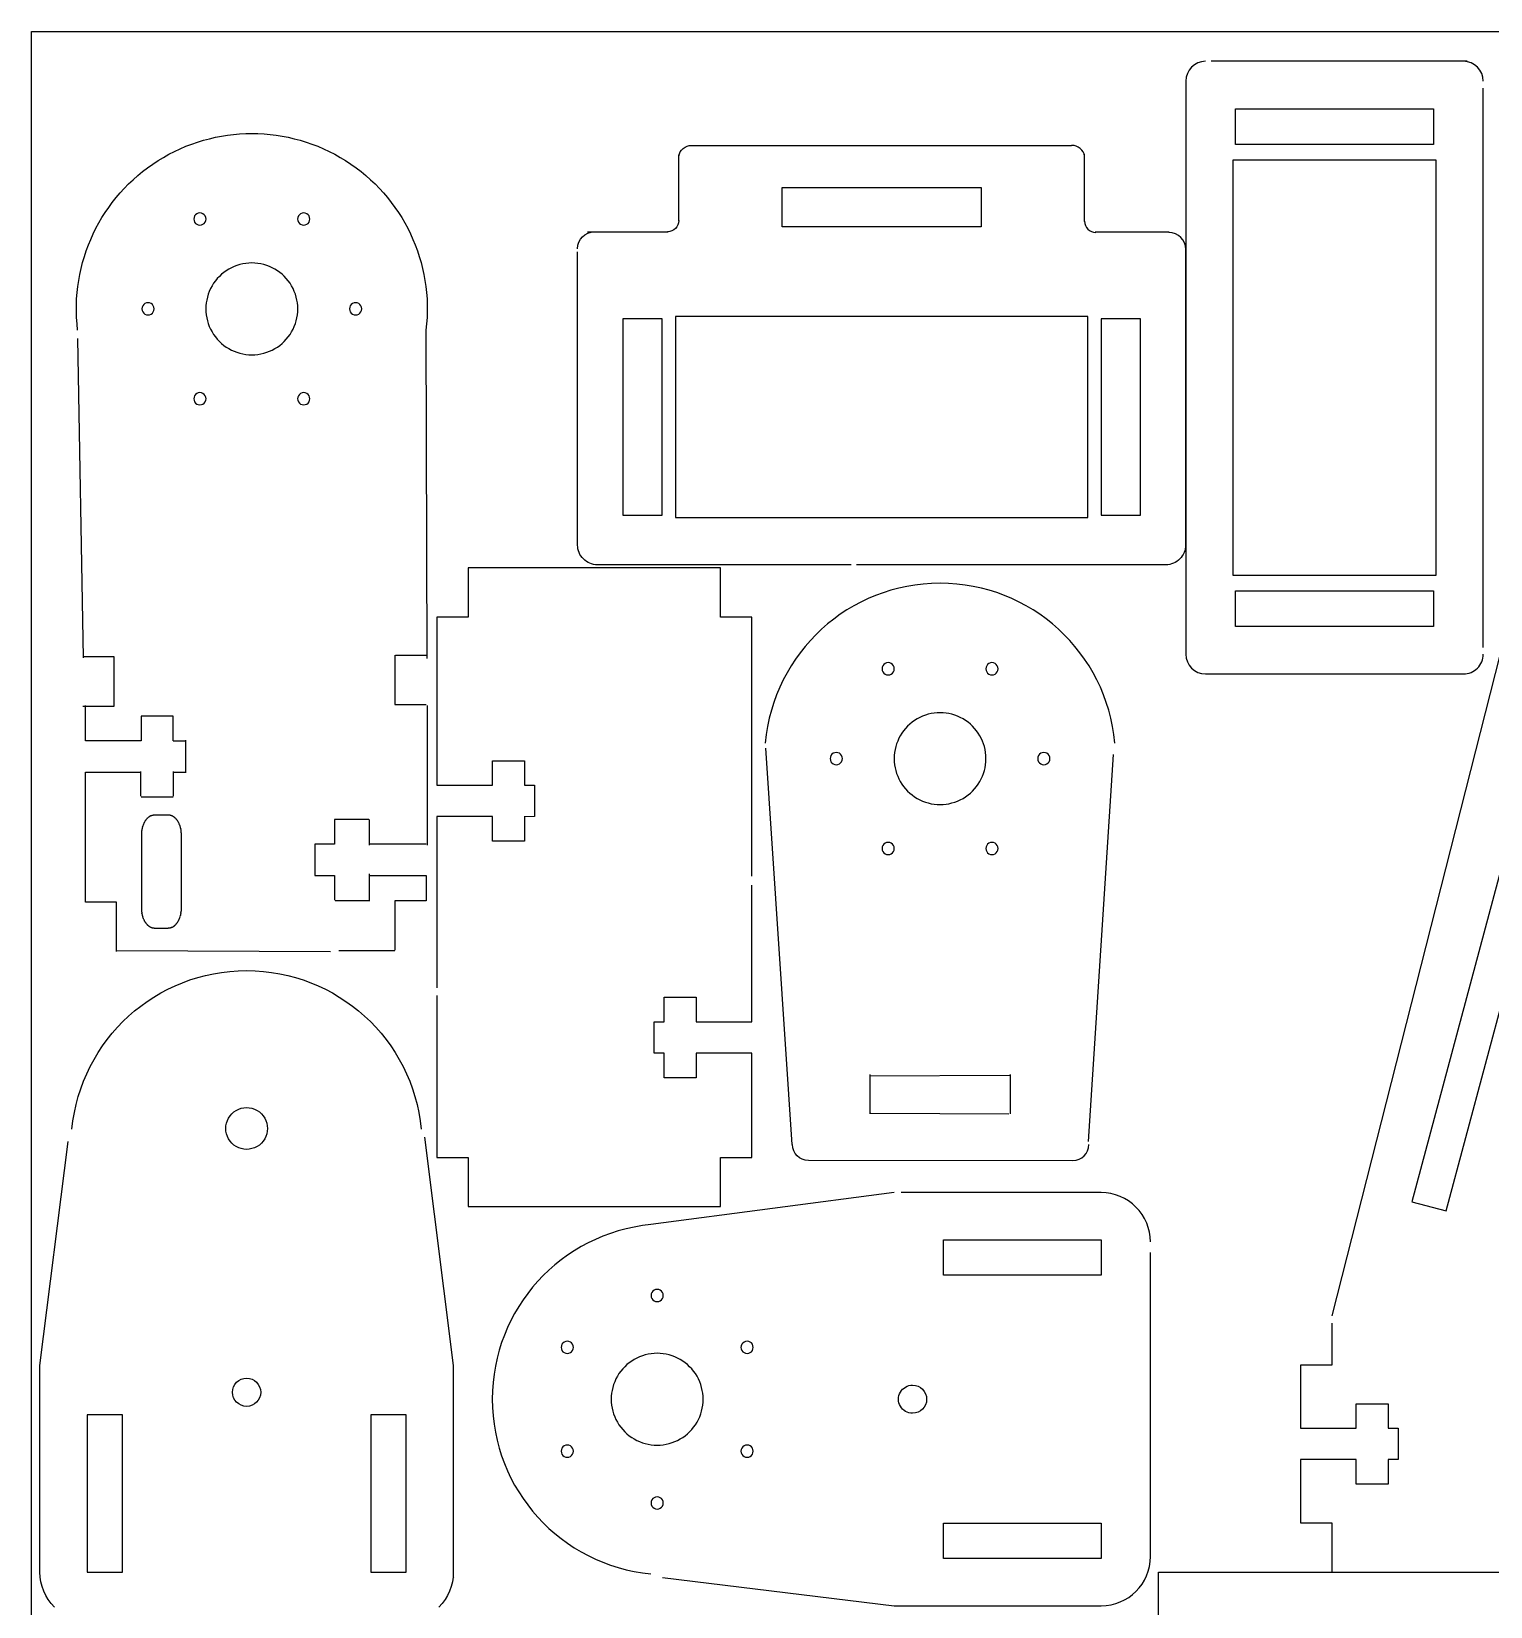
# Model space of a CAD drawing. Extents: x 0.5 to 29.5, y 0.5 to 29.5.
# Drawn here: x 0.49 to 15.2, y 13.63 to 29.51 of the extents above; entities that cross this region are included whole.
import ezdxf

# ---------------------------------------------------------------- set-up
doc = ezdxf.new("R2010")
doc.units = 0
doc.layers.add('Ebene_1', color=7, linetype='CONTINUOUS')

msp = doc.modelspace()

# ---------------------------------------------------------------- linework, layer by layer
at = {"layer": 'Ebene_1', "color": 7}
for p, q in [((0.486942, 29.513044), (29.513056, 29.513044)), ((0.486942, 0.486956), (0.486942, 29.513044)), ((14.958261, 29.212382), (12.380169, 29.215038)), ((12.12337, 29.012064), (12.12337, 23.234684)), ((12.12337, 29.012064), (12.12337, 29.012064)), ((12.12337, 29.012064), (12.12337, 29.012064)), ((15.122287, 23.300332), (15.122287, 28.941395)), ((12.625094, 28.731938), (14.620565, 28.731938)), ((12.625094, 28.373227), (12.625094, 28.731938)), ((14.620565, 28.731938), (14.620565, 28.373227)), ((7.142372, 28.364406), (10.972633, 28.364406)), ((14.620565, 28.373227), (12.625094, 28.373227)), ((12.601821, 28.217808), (14.643865, 28.217808)), ((12.601821, 24.02894), (12.601821, 28.217808)), ((14.643865, 28.217808), (14.643865, 24.02894)), ((8.053126, 27.543078), (8.053126, 27.940578)), ((8.053126, 27.940578), (10.061826, 27.940578)), ((10.061826, 27.940578), (10.061826, 27.543078)), ((2.184752, 27.560692), (2.184752, 27.560692)), ((2.184752, 27.560692), (2.184752, 27.560692)), ((3.231131, 27.560692), (3.231131, 27.560692)), ((3.231131, 27.560692), (3.231131, 27.560692)), ((6.090838, 27.494646), (6.904008, 27.494646)), ((10.061826, 27.543078), (8.053126, 27.543078)), ((11.954163, 27.488083), (11.210996, 27.488083)), ((5.992035, 24.334624), (5.992035, 27.291804)), ((12.121325, 27.316007), (12.121325, 24.334624)), ((1.661562, 26.654508), (1.661562, 26.654508)), ((1.661562, 26.654508), (1.661562, 26.654508)), ((3.754295, 26.654508), (3.754295, 26.654508)), ((3.754295, 26.654508), (3.754295, 26.654508)), ((6.846173, 26.616383), (6.448727, 26.616383)), ((6.448727, 26.616383), (6.448727, 24.634861)), ((6.846173, 24.634861), (6.846173, 26.616383)), ((11.13541, 26.638567), (6.979595, 26.638567)), ((6.979595, 26.638567), (6.979595, 24.612677)), ((11.13541, 24.612677), (11.13541, 26.638567)), ((11.666278, 26.616383), (11.268832, 26.616383)), ((11.268832, 26.616383), (11.268832, 24.634861)), ((11.666278, 24.634861), (11.666278, 26.616383)), ((1.011034, 23.198738), (0.952587, 26.417687)), ((4.463722, 26.501294), (4.473287, 23.190768)), ((2.707915, 26.253262), (2.707915, 26.253262)), ((2.707915, 26.253262), (2.707915, 26.253262)), ((2.184752, 25.748243), (2.184752, 25.748243)), ((2.184752, 25.748243), (2.184752, 25.748243)), ((3.231131, 25.748243), (3.231131, 25.748243)), ((3.231131, 25.748243), (3.231131, 25.748243)), ((6.448727, 24.634861), (6.846173, 24.634861)), ((11.268832, 24.634861), (11.666278, 24.634861)), ((6.979595, 24.612677), (11.13541, 24.612677)), ((15.58331, 24.386563), (13.59589, 16.562198)), ((7.431929, 24.104312), (4.88941, 24.104312)), ((4.88941, 24.104312), (4.88941, 23.607476)), ((8.750702, 24.135847), (6.190758, 24.135847)), ((7.431929, 23.607476), (7.431929, 24.104312)), ((11.922575, 24.135847), (8.802934, 24.135847)), ((14.643865, 24.02894), (12.601821, 24.02894)), ((12.625094, 23.873548), (14.620565, 23.873548)), ((12.625094, 23.51481), (12.625094, 23.873548)), ((14.620565, 23.873548), (14.620565, 23.51481)), ((4.88941, 23.607476), (4.573924, 23.607476)), ((4.573924, 23.607476), (4.573924, 21.911818)), ((7.747415, 23.607476), (7.431929, 23.607476)), ((7.747415, 20.997424), (7.747415, 23.607476)), ((14.620565, 23.51481), (12.625094, 23.51481)), ((1.320517, 23.207532), (1.00503, 23.207532)), ((1.320517, 22.71067), (1.320517, 23.207532)), ((4.150495, 23.224827), (4.150495, 22.727965)), ((4.47326, 23.222144), (4.157774, 23.222144)), ((12.323688, 23.034366), (14.921971, 23.034366)), ((15.82061, 23.011864), (14.400615, 17.712323)), ((14.746626, 17.619603), (16.166621, 22.919144)), ((1.029737, 22.360008), (1.029737, 22.716037)), ((4.150495, 22.727965), (4.466008, 22.727965)), ((4.475332, 22.718136), (4.475332, 21.308766)), ((1.00503, 22.71067), (1.320517, 22.71067)), ((1.913766, 22.608413), (1.590813, 22.608413)), ((1.590813, 22.608413), (1.590813, 22.360008)), ((1.913766, 22.360008), (1.913766, 22.608413)), ((1.590813, 22.360008), (1.029737, 22.360008)), ((1.915943, 22.360008), (2.047214, 22.360008)), ((2.040648, 22.367359), (2.040648, 22.039161)), ((8.156766, 18.290242), (7.890319, 22.285859)), ((5.134972, 21.911818), (5.134972, 22.160222)), ((5.134972, 22.160222), (5.457923, 22.160222)), ((5.457923, 22.160222), (5.457923, 21.911818)), ((11.141787, 18.321724), (11.395983, 22.222602)), ((1.029737, 20.734487), (1.029737, 22.044495)), ((1.029737, 22.044495), (1.590813, 22.044495)), ((1.589326, 21.801431), (1.589326, 22.049861)), ((1.913766, 22.049861), (1.913766, 21.801431)), ((1.919714, 22.044495), (2.037351, 22.044495)), ((1.590813, 21.796064), (1.913766, 21.796064)), ((4.573924, 21.911818), (5.134972, 21.911818)), ((5.457923, 21.911818), (5.557314, 21.911818)), ((5.557314, 21.911818), (5.557314, 21.596304)), ((1.675376, 21.597128), (1.6783, 21.599785)), ((1.678353, 21.59912), (1.681541, 21.601777)), ((1.681435, 21.601007), (1.684623, 21.603664)), ((1.684515, 21.602813), (1.687703, 21.60547)), ((1.687597, 21.604381), (1.690785, 21.607038)), ((1.69068, 21.605869), (1.693868, 21.608525)), ((1.693735, 21.60725), (1.696924, 21.60725)), ((1.696844, 21.608552), (1.699765, 21.608552)), ((1.699924, 21.609747), (1.703112, 21.609747)), ((1.70298, 21.61073), (1.706168, 21.61073)), ((1.706062, 21.611634), (1.709251, 21.611634)), ((1.709145, 21.612431), (1.712333, 21.612431)), ((1.712251, 21.613121), (1.715175, 21.613121)), ((1.715201, 21.613733), (1.718389, 21.613733)), ((1.718284, 21.614131), (1.721205, 21.614131)), ((1.721284, 21.614503), (1.724208, 21.614503)), ((1.72426, 21.614822), (1.727184, 21.614822)), ((1.727237, 21.615034), (1.730158, 21.615034)), ((1.730237, 21.615034), (1.862677, 21.615034)), ((1.862677, 21.615034), (1.865598, 21.615034)), ((1.865651, 21.615034), (1.868575, 21.615034)), ((1.868548, 21.614822), (1.871469, 21.614822)), ((1.871522, 21.614503), (1.874711, 21.614503)), ((1.874605, 21.614131), (1.877528, 21.614131)), ((1.877581, 21.613733), (1.880769, 21.613733)), ((1.880664, 21.613121), (1.883849, 21.613121)), ((1.88377, 21.612431), (1.886958, 21.612431)), ((1.886826, 21.611634), (1.890014, 21.611634)), ((1.889908, 21.61073), (1.893096, 21.61073)), ((1.892991, 21.609747), (1.896179, 21.609747)), ((1.89607, 21.608552), (1.899259, 21.608552)), ((1.899153, 21.60725), (1.902341, 21.604593)), ((1.902235, 21.605869), (1.905423, 21.603212)), ((1.905317, 21.604381), (1.908506, 21.601724)), ((1.9084, 21.602813), (1.911585, 21.600157)), ((1.91148, 21.601007), (1.914403, 21.59835)), ((1.914456, 21.59912), (1.917644, 21.596464)), ((1.598253, 21.434058), (1.598253, 21.443091)), ((1.598943, 21.443197), (1.598943, 21.45223)), ((1.599925, 21.452336), (1.602581, 21.461635)), ((1.601227, 21.461688), (1.603883, 21.470986)), ((1.602822, 21.470933), (1.605478, 21.480232)), ((1.604708, 21.480179), (1.604708, 21.484695)), ((1.605796, 21.484748), (1.608455, 21.48953)), ((1.606992, 21.489424), (1.606992, 21.493941)), ((1.608188, 21.493994), (1.610844, 21.49851)), ((1.609595, 21.498563), (1.612252, 21.50308)), ((1.610976, 21.503027), (1.613636, 21.507543)), ((1.612466, 21.50749), (1.615123, 21.512006)), ((1.614059, 21.51198), (1.616715, 21.51623)), ((1.61576, 21.516337), (1.618417, 21.520588)), ((1.617432, 21.52072), (1.620091, 21.524971)), ((1.619345, 21.524998), (1.622004, 21.529248)), ((1.621205, 21.529248), (1.623862, 21.533234)), ((1.623092, 21.53334), (1.625748, 21.537591)), ((1.62519, 21.537511), (1.627849, 21.541496)), ((1.62737, 21.541496), (1.630026, 21.545481)), ((1.629468, 21.545454), (1.632125, 21.54944)), ((1.631754, 21.549333), (1.634411, 21.553053)), ((1.634117, 21.553106), (1.636773, 21.556825)), ((1.636509, 21.556799), (1.639165, 21.560253)), ((1.638901, 21.560359), (1.641557, 21.563813)), ((1.641478, 21.563839), (1.644134, 21.567293)), ((1.644081, 21.567213), (1.646738, 21.570401)), ((1.646658, 21.570508), (1.649315, 21.573696)), ((1.649341, 21.573696), (1.651997, 21.576884)), ((1.652103, 21.576777), (1.65476, 21.5797)), ((1.654895, 21.579753), (1.657551, 21.582675)), ((1.657683, 21.582622), (1.660604, 21.585279)), ((1.660551, 21.585332), (1.663475, 21.587989)), ((1.663449, 21.587909), (1.66637, 21.590566)), ((1.666343, 21.59038), (1.669267, 21.593037)), ((1.669293, 21.592771), (1.672214, 21.595428)), ((1.672296, 21.595056), (1.675482, 21.597712)), ((1.917539, 21.597128), (1.92046, 21.594471)), ((1.920513, 21.595056), (1.923436, 21.592399)), ((1.923516, 21.592771), (1.926439, 21.590114)), ((1.926492, 21.59038), (1.929413, 21.587723)), ((1.929466, 21.587909), (1.93239, 21.585252)), ((1.932337, 21.585332), (1.935258, 21.582675)), ((1.935231, 21.582622), (1.937888, 21.5797)), ((1.937994, 21.579753), (1.940653, 21.576831)), ((1.940785, 21.576777), (1.943441, 21.573589)), ((1.943468, 21.573696), (1.946124, 21.570508)), ((1.946151, 21.570508), (1.948807, 21.567319)), ((1.948834, 21.567213), (1.95149, 21.563759)), ((1.951437, 21.563839), (1.954093, 21.560385)), ((1.953908, 21.560359), (1.956565, 21.556905)), ((1.956379, 21.556799), (1.959036, 21.553079)), ((1.958771, 21.553106), (1.961428, 21.549386)), ((1.961055, 21.549333), (1.963711, 21.545348)), ((1.963341, 21.545454), (1.965997, 21.541469)), ((1.965518, 21.541496), (1.968175, 21.537511)), ((1.967725, 21.537511), (1.970381, 21.53326)), ((1.969717, 21.53334), (1.972373, 21.529355)), ((1.971709, 21.529248), (1.974366, 21.524998)), ((1.973569, 21.524998), (1.976226, 21.520747)), ((1.975374, 21.52072), (1.978033, 21.51647)), ((1.977155, 21.516337), (1.979811, 21.512086)), ((1.97875, 21.51198), (1.981406, 21.507463)), ((1.980343, 21.50749), (1.982999, 21.502973)), ((1.98183, 21.503027), (1.984489, 21.49851)), ((1.983319, 21.498563), (1.985976, 21.494047)), ((1.984621, 21.493994), (1.984621, 21.489477)), ((1.985923, 21.489424), (1.985923, 21.484642)), ((1.987092, 21.484748), (1.987092, 21.480232)), ((1.988074, 21.480179), (1.99073, 21.47088)), ((1.990066, 21.470933), (1.992723, 21.461635)), ((1.991662, 21.461688), (1.991662, 21.452389)), ((1.992963, 21.452336), (1.992963, 21.443303)), ((1.993945, 21.443197), (1.993945, 21.434164)), ((3.888347, 21.567027), (3.543059, 21.567027)), ((3.543059, 21.567027), (3.543059, 21.318623)), ((3.895606, 21.307882), (3.895606, 21.567519)), ((5.134972, 21.596304), (4.573924, 21.596304)), ((4.573924, 21.596304), (4.573924, 19.869961)), ((5.134972, 21.347873), (5.134972, 21.596304)), ((5.557131, 21.597633), (5.453021, 21.594976)), ((5.457923, 21.596304), (5.457923, 21.347873)), ((1.597668, 21.416284), (1.597668, 21.425052)), ((1.597668, 20.668521), (1.597668, 21.416284)), ((1.597853, 21.425131), (1.598118, 21.434164)), ((1.994556, 21.434058), (1.994556, 21.425025)), ((1.994956, 21.425131), (1.994956, 21.416364)), ((1.994956, 21.416284), (1.994956, 20.668521)), ((3.543059, 21.318623), (3.34431, 21.318623)), ((3.34431, 21.318623), (3.34431, 21.003083)), ((4.466008, 21.318623), (3.895606, 21.318623)), ((5.457923, 21.347873), (5.134972, 21.347873)), ((3.34431, 21.003083), (3.543059, 21.003083)), ((3.543059, 21.003083), (3.543059, 20.754652)), ((3.890549, 21.003083), (4.466008, 21.003083)), ((3.895103, 20.742356), (3.895103, 21.018253)), ((4.466008, 21.003083), (4.466008, 20.746416)), ((7.747415, 19.526897), (7.747415, 20.906086)), ((1.34525, 20.734487), (1.029737, 20.734487)), ((1.34525, 20.237546), (1.34525, 20.734487)), ((1.597853, 20.659594), (1.597853, 20.668627)), ((1.598253, 20.650641), (1.597988, 20.659674)), ((1.598943, 20.641475), (1.598943, 20.650774)), ((1.994556, 20.650641), (1.994556, 20.641343)), ((1.994956, 20.668521), (1.994956, 20.659488)), ((1.994956, 20.659594), (1.994956, 20.650561)), ((3.546859, 20.749445), (3.896415, 20.749445)), ((4.466008, 20.746416), (4.150495, 20.746416)), ((4.150495, 20.746416), (4.150495, 20.249474)), ((1.599925, 20.632336), (1.599925, 20.641369)), ((1.602822, 20.613766), (1.600166, 20.623064)), ((1.601227, 20.623091), (1.601227, 20.632389)), ((1.604708, 20.60452), (1.602052, 20.613819)), ((1.606992, 20.595301), (1.604335, 20.599818)), ((1.605796, 20.599951), (1.605796, 20.604467)), ((1.608188, 20.590705), (1.608188, 20.595222)), ((1.610976, 20.581672), (1.60832, 20.586189)), ((1.609595, 20.586242), (1.609595, 20.590758)), ((1.612466, 20.577182), (1.60981, 20.581699)), ((1.614059, 20.572719), (1.611402, 20.577236)), ((1.61576, 20.568336), (1.613104, 20.572586)), ((1.617432, 20.563978), (1.614776, 20.568229)), ((1.619345, 20.559701), (1.616689, 20.563952)), ((1.621205, 20.55553), (1.618549, 20.559781)), ((1.623092, 20.551359), (1.620435, 20.55561)), ((1.62519, 20.547188), (1.622533, 20.551439)), ((1.62737, 20.543203), (1.624714, 20.547188)), ((1.629468, 20.539218), (1.626812, 20.543203)), ((1.631754, 20.535366), (1.629098, 20.539085)), ((1.634117, 20.531593), (1.631461, 20.535312)), ((1.636509, 20.5279), (1.633852, 20.531619)), ((1.638901, 20.524313), (1.636244, 20.528033)), ((1.641478, 20.52086), (1.638821, 20.524313)), ((1.644081, 20.517459), (1.641425, 20.520913)), ((1.646658, 20.514191), (1.644002, 20.517379)), ((1.649341, 20.511003), (1.646685, 20.514191)), ((1.652103, 20.507948), (1.649447, 20.51087)), ((1.654895, 20.504946), (1.652236, 20.507868)), ((1.657683, 20.502156), (1.655027, 20.504813)), ((1.660551, 20.499367), (1.65763, 20.502289)), ((1.663449, 20.496816), (1.660525, 20.499473)), ((1.666343, 20.494319), (1.663422, 20.496976)), ((1.669293, 20.491928), (1.66637, 20.494584)), ((1.672296, 20.489643), (1.669373, 20.4923)), ((1.675376, 20.487544), (1.672188, 20.490201)), ((1.678353, 20.485578), (1.675429, 20.488235)), ((1.917539, 20.487544), (1.91435, 20.484888)), ((1.920513, 20.489643), (1.917592, 20.486986)), ((1.923516, 20.491928), (1.920592, 20.489271)), ((1.926492, 20.494319), (1.923568, 20.491662)), ((1.929466, 20.496816), (1.926545, 20.49416)), ((1.932337, 20.499367), (1.929413, 20.49671)), ((1.935231, 20.502156), (1.93231, 20.499234)), ((1.937994, 20.504946), (1.935337, 20.502289)), ((1.940785, 20.507948), (1.938128, 20.505025)), ((1.943468, 20.511003), (1.940811, 20.508081)), ((1.946151, 20.514191), (1.943494, 20.511003)), ((1.948834, 20.517459), (1.946177, 20.514271)), ((1.951437, 20.52086), (1.948781, 20.517406)), ((1.953908, 20.524313), (1.951252, 20.52086)), ((1.956379, 20.5279), (1.953723, 20.524181)), ((1.958771, 20.531593), (1.956115, 20.527874)), ((1.961055, 20.535366), (1.958398, 20.531646)), ((1.963341, 20.539218), (1.960684, 20.535498)), ((1.965518, 20.543203), (1.962862, 20.539218)), ((1.967725, 20.547188), (1.965066, 20.543203)), ((1.969717, 20.551359), (1.967058, 20.547108)), ((1.971709, 20.55553), (1.969053, 20.551279)), ((1.973569, 20.559701), (1.97091, 20.55545)), ((1.975374, 20.563978), (1.972717, 20.559728)), ((1.977155, 20.568336), (1.974498, 20.564085)), ((1.97875, 20.572719), (1.976091, 20.568468)), ((1.980343, 20.577182), (1.977686, 20.572666)), ((1.98183, 20.581672), (1.979173, 20.577156)), ((1.983319, 20.586242), (1.980663, 20.581725)), ((1.984621, 20.590705), (1.981965, 20.586189)), ((1.985923, 20.595301), (1.983266, 20.590785)), ((1.987092, 20.599951), (1.984433, 20.595434)), ((1.990066, 20.613766), (1.98741, 20.604467)), ((1.988074, 20.60452), (1.988074, 20.600004)), ((1.991662, 20.623091), (1.989005, 20.613792)), ((1.992963, 20.632336), (1.990307, 20.623038)), ((1.993945, 20.641475), (1.993945, 20.632442)), ((1.681435, 20.483692), (1.678247, 20.486349)), ((1.684515, 20.481885), (1.681329, 20.484542)), ((1.687597, 20.480318), (1.684409, 20.482975)), ((1.69068, 20.47883), (1.687491, 20.481487)), ((1.693735, 20.477422), (1.690547, 20.480079)), ((1.696844, 20.47612), (1.693656, 20.47612)), ((1.699924, 20.475058), (1.696736, 20.475058)), ((1.70298, 20.473942), (1.699792, 20.473942)), ((1.706062, 20.473065), (1.702874, 20.473065)), ((1.709145, 20.472241), (1.705957, 20.472241)), ((1.712251, 20.471551), (1.709065, 20.471551)), ((1.715201, 20.470966), (1.712277, 20.470966)), ((1.718284, 20.470568), (1.715095, 20.470568)), ((1.721284, 20.470169), (1.718363, 20.470169)), ((1.72426, 20.469877), (1.721339, 20.469877)), ((1.727237, 20.469664), (1.724313, 20.469664)), ((1.730237, 20.469664), (1.727316, 20.469664)), ((1.862677, 20.469664), (1.730237, 20.469664)), ((1.865651, 20.469664), (1.86273, 20.469664)), ((1.868548, 20.469877), (1.865625, 20.469877)), ((1.871522, 20.470169), (1.868601, 20.470169)), ((1.874605, 20.470568), (1.871684, 20.470568)), ((1.877581, 20.470966), (1.874658, 20.470966)), ((1.880664, 20.471551), (1.877475, 20.471551)), ((1.88377, 20.472241), (1.880582, 20.472241)), ((1.886826, 20.473065), (1.883638, 20.473065)), ((1.889908, 20.473942), (1.88672, 20.473942)), ((1.892991, 20.475058), (1.889802, 20.475058)), ((1.89607, 20.47612), (1.892882, 20.47612)), ((1.899153, 20.477422), (1.895964, 20.477422)), ((1.902235, 20.47883), (1.899047, 20.476173)), ((1.905317, 20.480318), (1.902129, 20.477661)), ((1.9084, 20.481885), (1.905212, 20.479229)), ((1.91148, 20.483692), (1.908291, 20.481035)), ((1.914456, 20.485578), (1.911533, 20.482922)), ((3.502197, 20.233667), (1.34525, 20.242966)), ((4.150495, 20.242913), (3.5853, 20.242913)), ((4.573924, 19.791082), (4.573924, 18.160381)), ((6.863413, 19.526897), (6.863413, 19.775328)), ((6.863413, 19.775328), (7.186393, 19.775328)), ((7.186393, 19.775328), (7.186393, 19.526897)), ((6.764052, 19.21141), (6.764052, 19.526897)), ((6.764052, 19.526897), (6.863413, 19.526897)), ((7.186393, 19.526897), (7.747415, 19.526897)), ((6.863413, 19.21141), (6.764052, 19.21141)), ((6.863413, 18.962979), (6.863413, 19.21141)), ((7.747415, 19.21141), (7.186393, 19.21141)), ((7.186393, 19.21141), (7.186393, 18.962979)), ((7.747415, 18.160381), (7.747415, 19.21141)), ((7.186393, 18.962979), (6.863413, 18.962979)), ((8.938162, 18.980965), (10.344716, 18.987607)), ((8.941324, 18.600309), (8.941324, 18.997278)), ((10.351331, 18.997278), (10.351331, 18.600309)), ((10.338178, 18.597041), (8.947938, 18.603417)), ((2.865885, 18.451797), (2.865885, 18.451797)), ((2.865885, 18.451797), (2.865885, 18.451797)), ((0.571905, 16.063025), (0.857052, 18.321326)), ((4.448712, 18.364391), (4.739225, 16.063025)), ((4.573924, 18.160381), (4.88941, 18.160381)), ((4.88941, 18.160381), (4.88941, 17.663492)), ((7.431929, 17.663492), (7.431929, 18.160381)), ((7.431929, 18.160381), (7.747415, 18.160381)), ((8.318585, 18.13121), (10.983711, 18.127756)), ((9.183219, 17.805176), (6.730844, 17.482117)), ((11.270028, 17.805176), (9.253913, 17.805176)), ((11.270028, 17.805176), (11.270028, 17.805176)), ((11.270028, 17.805176), (11.270028, 17.805176)), ((4.88941, 17.663492), (7.431929, 17.663492)), ((14.400615, 17.712323), (14.746626, 17.619603)), ((9.681144, 16.97245), (9.681144, 17.328718)), ((9.681144, 17.328718), (11.268964, 17.328718)), ((11.268964, 17.328718), (11.268964, 16.97245)), ((11.766862, 14.134716), (11.766862, 17.202523)), ((11.268964, 16.97245), (9.681144, 16.97245)), ((6.794447, 16.829438), (6.794447, 16.829438)), ((6.794447, 16.829438), (6.794447, 16.829438)), ((13.59589, 16.487384), (13.59589, 16.065336)), ((5.888289, 16.306275), (5.888289, 16.306275)), ((5.888289, 16.306275), (5.888289, 16.306275)), ((7.700603, 16.306275), (7.700603, 16.306275)), ((7.700603, 16.306275), (7.700603, 16.306275)), ((0.571905, 13.976348), (0.571905, 16.063025)), ((4.739225, 16.063025), (4.739225, 13.976348)), ((6.794447, 16.184331), (6.794447, 16.184331)), ((6.794447, 16.184331), (6.794447, 16.184331)), ((13.59589, 16.065336), (13.280377, 16.065336)), ((13.280377, 16.065336), (13.280377, 15.428199)), ((2.797873, 15.79148), (2.797873, 15.79148)), ((2.797873, 15.79148), (2.797873, 15.79148)), ((9.369004, 15.863265), (9.369004, 15.863265)), ((9.369004, 15.863265), (9.369004, 15.863265)), ((1.404736, 15.56518), (1.048467, 15.56518)), ((1.048467, 15.56518), (1.048467, 13.977358)), ((1.404736, 13.977358), (1.404736, 15.56518)), ((4.262742, 15.56518), (3.906499, 15.56518)), ((3.906499, 15.56518), (3.906499, 13.977358)), ((4.262742, 13.977358), (4.262742, 15.56518)), ((13.841452, 15.428199), (13.841452, 15.676603)), ((13.841452, 15.676603), (14.164403, 15.676603)), ((14.164403, 15.676603), (14.164403, 15.428199)), ((13.280377, 15.428199), (13.841452, 15.428199)), ((14.164403, 15.428199), (14.263764, 15.428199)), ((14.263764, 15.428199), (14.263764, 15.112685)), ((5.888289, 15.259895), (5.888289, 15.259895)), ((5.888289, 15.259895), (5.888289, 15.259895)), ((7.700603, 15.259895), (7.700603, 15.259895)), ((7.700603, 15.259895), (7.700603, 15.259895)), ((13.841452, 15.112685), (13.280377, 15.112685)), ((13.280377, 15.112685), (13.280377, 14.475442)), ((13.841452, 14.864254), (13.841452, 15.112685)), ((14.263764, 15.112685), (14.164403, 15.112685)), ((14.164403, 15.112685), (14.164403, 14.864254)), ((14.164403, 14.864254), (13.841452, 14.864254)), ((6.794447, 14.736705), (6.794447, 14.736705)), ((6.794447, 14.736705), (6.794447, 14.736705)), ((9.681144, 14.114339), (9.681144, 14.470606)), ((9.681144, 14.470606), (11.268964, 14.470606)), ((11.268964, 14.470606), (11.268964, 14.114339)), ((13.280377, 14.475442), (13.59589, 14.475442)), ((13.59589, 14.475442), (13.59589, 13.97858)), ((0.571905, 13.976348), (0.571905, 13.976348)), ((0.571905, 13.976348), (0.571905, 13.976348)), ((1.048467, 13.977358), (1.404736, 13.977358)), ((3.906499, 13.977358), (4.262742, 13.977358)), ((11.268964, 14.114339), (9.681144, 14.114339)), ((11.84683, 13.481692), (11.84683, 13.978553)), ((11.84683, 13.978553), (17.053679, 13.978553)), ((13.59589, 13.97858), (18.655183, 13.97858)), ((4.755645, 13.92162), (4.755645, 13.92162)), ((4.755645, 13.92162), (4.755645, 13.92162)), ((6.848139, 13.925339), (9.183219, 13.637854)), ((9.183219, 13.637854), (11.270028, 13.637854))]:
    msp.add_line(p, q, dxfattribs=at)
for points in [[(12.323688, 29.212382), (12.213061, 29.212382), (12.12337, 29.122717), (12.12337, 29.012064)], [(15.122287, 29.012064), (15.122287, 29.122717), (15.032596, 29.212382), (14.921971, 29.212382)], [(1.76212, 28.210767), (2.339771, 28.576254), (3.076191, 28.576254), (3.653737, 28.210767)], [(7.011527, 28.255905), (7.022952, 28.317621), (7.077228, 28.364406), (7.142345, 28.364406)], [(11.103478, 28.255905), (11.092053, 28.317621), (11.037776, 28.364406), (10.97266, 28.364406)], [(11.10252, 27.597249), (11.10252, 27.610267), (11.105179, 28.265231), (11.10252, 28.277451)], [(0.952241, 26.501294), (0.869273, 27.17969), (1.184571, 27.845281), (1.76212, 28.210767)], [(3.653737, 28.210767), (4.231391, 27.845281), (4.546693, 27.17969), (4.463722, 26.501294)], [(7.012485, 27.603917), (7.012485, 27.616669), (7.009826, 28.256968), (7.012485, 28.269109)], [(2.131378, 27.653093), (2.120485, 27.633965), (2.120485, 27.610559), (2.131378, 27.591483)], [(2.184752, 27.683885), (2.162702, 27.683885), (2.142403, 27.672195), (2.131378, 27.653093)], [(2.2381, 27.653093), (2.22694, 27.672222), (2.206802, 27.683885), (2.184752, 27.683885)], [(2.2381, 27.591483), (2.249257, 27.610612), (2.249257, 27.634018), (2.2381, 27.653093)], [(3.177757, 27.653093), (3.166867, 27.633965), (3.166867, 27.610559), (3.177757, 27.591483)], [(3.231131, 27.683885), (3.209081, 27.683885), (3.188785, 27.672195), (3.177757, 27.653093)], [(3.284479, 27.653093), (3.273322, 27.672222), (3.253182, 27.683885), (3.231131, 27.683885)], [(3.284479, 27.591483), (3.295372, 27.610612), (3.295372, 27.634018), (3.284479, 27.653093)], [(2.131378, 27.591483), (2.142538, 27.572355), (2.162781, 27.560692), (2.184752, 27.560692)], [(2.184752, 27.560692), (2.206802, 27.560692), (2.227075, 27.572382), (2.2381, 27.591483)], [(3.177757, 27.591483), (3.18865, 27.572355), (3.20916, 27.560692), (3.231131, 27.560692)], [(3.231131, 27.560692), (3.253182, 27.560692), (3.273454, 27.572382), (3.284479, 27.591483)], [(5.991635, 27.322596), (5.991635, 27.416617), (6.06783, 27.492892), (6.161932, 27.492892)], [(7.012538, 27.607211), (7.012538, 27.544805), (6.961952, 27.494168), (6.899492, 27.494168)], [(11.102467, 27.600649), (11.102467, 27.538243), (11.153053, 27.487579), (11.215513, 27.487579)], [(12.12337, 27.316007), (12.12337, 27.410029), (12.047175, 27.486304), (11.953073, 27.486304)], [(2.707915, 27.178893), (2.542482, 27.178893), (2.389452, 27.090955), (2.306563, 26.947651)], [(3.109293, 26.947651), (3.026511, 27.090955), (2.873483, 27.179079), (2.707915, 27.178893)], [(2.306563, 26.947651), (2.223807, 26.804374), (2.223807, 26.627781), (2.306563, 26.484504)], [(3.109293, 26.484504), (3.192052, 26.627781), (3.192052, 26.804374), (3.109293, 26.947651)], [(1.608108, 26.746935), (1.596951, 26.727807), (1.596951, 26.704295), (1.608108, 26.685219)], [(1.661562, 26.777727), (1.639512, 26.777727), (1.619134, 26.766037), (1.608108, 26.746935)], [(1.608108, 26.685219), (1.619266, 26.666091), (1.639485, 26.654401), (1.661562, 26.654508)], [(1.715016, 26.746935), (1.704123, 26.766064), (1.683613, 26.777727), (1.661562, 26.777727)], [(1.661562, 26.654508), (1.683613, 26.654508), (1.703991, 26.666197), (1.715016, 26.685219)], [(1.715016, 26.685219), (1.726173, 26.704348), (1.726173, 26.727833), (1.715016, 26.746935)], [(3.700841, 26.746935), (3.689683, 26.727807), (3.689683, 26.704295), (3.700841, 26.685219)], [(3.754295, 26.777727), (3.732244, 26.777727), (3.711895, 26.766037), (3.700841, 26.746935)], [(3.700841, 26.685219), (3.712001, 26.666091), (3.732244, 26.654401), (3.754295, 26.654508)], [(3.807775, 26.746935), (3.796617, 26.766064), (3.776374, 26.777727), (3.754295, 26.777727)], [(3.754295, 26.654508), (3.776345, 26.654508), (3.79675, 26.666197), (3.807775, 26.685219)], [(3.807775, 26.685219), (3.818935, 26.704348), (3.818935, 26.727833), (3.807775, 26.746935)], [(2.306563, 26.484504), (2.389452, 26.341199), (2.542482, 26.253049), (2.707915, 26.253262)], [(2.707915, 26.253262), (2.873483, 26.253262), (3.026511, 26.341199), (3.109293, 26.484504)], [(2.131272, 25.840778), (2.120379, 25.821649), (2.120379, 25.798137), (2.131272, 25.779062)], [(2.184752, 25.871489), (2.162702, 25.871489), (2.142297, 25.8598), (2.131272, 25.840778)], [(2.131272, 25.779062), (2.142429, 25.759933), (2.162675, 25.748243), (2.184752, 25.748243)], [(2.238206, 25.840778), (2.227313, 25.859906), (2.206802, 25.871569), (2.184752, 25.871489)], [(2.184752, 25.748243), (2.206802, 25.748243), (2.22718, 25.759933), (2.238206, 25.779062)], [(2.238206, 25.779062), (2.249363, 25.79819), (2.249363, 25.821676), (2.238206, 25.840778)], [(3.177651, 25.840778), (3.166758, 25.821649), (3.166758, 25.798137), (3.177651, 25.779062)], [(3.231131, 25.871489), (3.209081, 25.871489), (3.188703, 25.8598), (3.177651, 25.840778)], [(3.177651, 25.779062), (3.188811, 25.759933), (3.209055, 25.748243), (3.231131, 25.748243)], [(3.284585, 25.840778), (3.273692, 25.859906), (3.253182, 25.871569), (3.231131, 25.871489)], [(3.231131, 25.748243), (3.253182, 25.748243), (3.27356, 25.759933), (3.284585, 25.779062)], [(3.284585, 25.779062), (3.295743, 25.79819), (3.295743, 25.821676), (3.284585, 25.840778)], [(6.050269, 24.194003), (6.012916, 24.23125), (5.992035, 24.281861), (5.992035, 24.334624)], [(12.121325, 24.334624), (12.121325, 24.281861), (12.100335, 24.23125), (12.063116, 24.194003)], [(6.190758, 24.135847), (6.137995, 24.135847), (6.087517, 24.156835), (6.050269, 24.194003)], [(12.063116, 24.194003), (12.025842, 24.156729), (11.975256, 24.135847), (11.922575, 24.135847)], [(9.646073, 23.949743), (8.730059, 23.949743), (7.965691, 23.250173), (7.884395, 22.337745)], [(11.408098, 22.33817), (11.326617, 23.250571), (10.562169, 23.949849), (9.646073, 23.949743)], [(12.12337, 23.234684), (12.12337, 23.124031), (12.213061, 23.034366), (12.323688, 23.034366)], [(15.063626, 23.093027), (15.101168, 23.130593), (15.122287, 23.181549), (15.122287, 23.234684)], [(9.092279, 23.140556), (9.07315, 23.129663), (9.061461, 23.10918), (9.061461, 23.087129)], [(9.061461, 23.087129), (9.061461, 23.065078), (9.07315, 23.044674), (9.092279, 23.033649)], [(9.153996, 23.140556), (9.134867, 23.151714), (9.111353, 23.151714), (9.092279, 23.140556)], [(9.092279, 23.033649), (9.111409, 23.022491), (9.134893, 23.022491), (9.153996, 23.033649)], [(9.18468, 23.087129), (9.18468, 23.10918), (9.17299, 23.12953), (9.153996, 23.140556)], [(9.153996, 23.033649), (9.173123, 23.044807), (9.184786, 23.065052), (9.18468, 23.087129)], [(10.138632, 23.140556), (10.119503, 23.129663), (10.10784, 23.10918), (10.10784, 23.087129)], [(10.10784, 23.087129), (10.10784, 23.065078), (10.119529, 23.044674), (10.138632, 23.033649)], [(10.200349, 23.140556), (10.18122, 23.151714), (10.157735, 23.151714), (10.138632, 23.140556)], [(10.138632, 23.033649), (10.157762, 23.022491), (10.181273, 23.022491), (10.200349, 23.033649)], [(10.231059, 23.087129), (10.231059, 23.10918), (10.21937, 23.12953), (10.200349, 23.140556)], [(10.200349, 23.033649), (10.219476, 23.044807), (10.231168, 23.065052), (10.231059, 23.087129)], [(14.921971, 23.034366), (14.975104, 23.034366), (15.026061, 23.055355), (15.063626, 23.093027)], [(9.414833, 22.581819), (9.271635, 22.499141), (9.183484, 22.3463), (9.183484, 22.180944)], [(9.87769, 22.581819), (9.734492, 22.66439), (9.55811, 22.66439), (9.414833, 22.581819)], [(10.109142, 22.180944), (10.109142, 22.3463), (10.020887, 22.499141), (9.87769, 22.581819)], [(8.56909, 22.234398), (8.54996, 22.223505), (8.538297, 22.203022), (8.538297, 22.180944)], [(8.630777, 22.234398), (8.61165, 22.245556), (8.588163, 22.245556), (8.56909, 22.234398)], [(8.66149, 22.180944), (8.66149, 22.202995), (8.649801, 22.223399), (8.630777, 22.234398)], [(10.661822, 22.234398), (10.642695, 22.223505), (10.63103, 22.203022), (10.63103, 22.180944)], [(10.723539, 22.234398), (10.704409, 22.245556), (10.680898, 22.245556), (10.661822, 22.234398)], [(10.754252, 22.180944), (10.754252, 22.202995), (10.74256, 22.223399), (10.723539, 22.234398)], [(8.538297, 22.180944), (8.538297, 22.158894), (8.549987, 22.138517), (8.56909, 22.127491)], [(8.56909, 22.127491), (8.588216, 22.116333), (8.611703, 22.116333), (8.630777, 22.127491)], [(8.630777, 22.127491), (8.649907, 22.138384), (8.661596, 22.158894), (8.66149, 22.180944)], [(9.183484, 22.180944), (9.183484, 22.01559), (9.271635, 21.862748), (9.414833, 21.780097)], [(9.87769, 21.780097), (10.020887, 21.862748), (10.109142, 22.01559), (10.109142, 22.180944)], [(10.63103, 22.180944), (10.63103, 22.158894), (10.642722, 22.138517), (10.661822, 22.127491)], [(10.661822, 22.127491), (10.680951, 22.116333), (10.704462, 22.116333), (10.723539, 22.127491)], [(10.723539, 22.127491), (10.742668, 22.138384), (10.754331, 22.158894), (10.754252, 22.180944)], [(9.414833, 21.780097), (9.55811, 21.697419), (9.734492, 21.697419), (9.87769, 21.780097)], [(9.092279, 21.328267), (9.07315, 21.317108), (9.061461, 21.296864), (9.061461, 21.274787)], [(9.153996, 21.328267), (9.134867, 21.339159), (9.111353, 21.339159), (9.092279, 21.328267)], [(9.18468, 21.274787), (9.18468, 21.296838), (9.17299, 21.317215), (9.153996, 21.328267)], [(10.138632, 21.328267), (10.119503, 21.317108), (10.10784, 21.296864), (10.10784, 21.274787)], [(10.200349, 21.328267), (10.18122, 21.339159), (10.157735, 21.339159), (10.138632, 21.328267)], [(10.231059, 21.274787), (10.231059, 21.296838), (10.21937, 21.317215), (10.200349, 21.328267)], [(9.061461, 21.274787), (9.061461, 21.252736), (9.07315, 21.232359), (9.092279, 21.221227)], [(9.092279, 21.221227), (9.111409, 21.210069), (9.134893, 21.210069), (9.153996, 21.221227)], [(9.153996, 21.221227), (9.173123, 21.232385), (9.184786, 21.252709), (9.18468, 21.274787)], [(10.10784, 21.274787), (10.10784, 21.252736), (10.119529, 21.232359), (10.138632, 21.221227)], [(10.138632, 21.221227), (10.157762, 21.210069), (10.181273, 21.210069), (10.200349, 21.221227)], [(10.200349, 21.221227), (10.219476, 21.232385), (10.231168, 21.252709), (10.231059, 21.274787)], [(0.894961, 18.444757), (0.982316, 19.351712), (1.744371, 20.043923), (2.655604, 20.043923)], [(2.655604, 20.043923), (3.566731, 20.043923), (4.328919, 19.351712), (4.416274, 18.444757)], [(2.445245, 18.451797), (2.445245, 18.527063), (2.485282, 18.596669), (2.550319, 18.634315)], [(2.550319, 18.634315), (2.615462, 18.671934), (2.695773, 18.671934), (2.760811, 18.634315)], [(2.760811, 18.634315), (2.82598, 18.596669), (2.86599, 18.527063), (2.865885, 18.451797)], [(2.550319, 18.269439), (2.485282, 18.307059), (2.445112, 18.376559), (2.445245, 18.451797)], [(2.865885, 18.451797), (2.865885, 18.376559), (2.82598, 18.307059), (2.760811, 18.269439)], [(2.760811, 18.269439), (2.695773, 18.231687), (2.615462, 18.231687), (2.550319, 18.269439)], [(8.319595, 18.129536), (8.231259, 18.129536), (8.159713, 18.201401), (8.159713, 18.289763)], [(10.985945, 18.129563), (11.074281, 18.129563), (11.145853, 18.201454), (11.145853, 18.289763)], [(11.621275, 17.659613), (11.528182, 17.752812), (11.401774, 17.805176), (11.270028, 17.805176)], [(11.766862, 17.30834), (11.766862, 17.440114), (11.714499, 17.566495), (11.621275, 17.659613)], [(6.730844, 17.482117), (5.823863, 17.39479), (5.131652, 16.632707), (5.131652, 15.721475)], [(6.740993, 16.798753), (6.7301, 16.779624), (6.7301, 16.756112), (6.740993, 16.737064)], [(6.794447, 16.829438), (6.772394, 16.829438), (6.752045, 16.817748), (6.740993, 16.798753)], [(6.740993, 16.737064), (6.751886, 16.717935), (6.772394, 16.706246), (6.794447, 16.706246)], [(6.847925, 16.798753), (6.837034, 16.817881), (6.816524, 16.829571), (6.794447, 16.829438)], [(6.794447, 16.706246), (6.816497, 16.706246), (6.836899, 16.717935), (6.847925, 16.737064)], [(6.847925, 16.737064), (6.858818, 16.756192), (6.858818, 16.779678), (6.847925, 16.798753)], [(5.834729, 16.275563), (5.823836, 16.256434), (5.823836, 16.232922), (5.834729, 16.213874)], [(5.888289, 16.306275), (5.866236, 16.306275), (5.84586, 16.294585), (5.834729, 16.275563)], [(5.834729, 16.213874), (5.845887, 16.194745), (5.866209, 16.183056), (5.888289, 16.183056)], [(5.941769, 16.275563), (5.930876, 16.294691), (5.910339, 16.306381), (5.888289, 16.306275)], [(5.888289, 16.183056), (5.910339, 16.183056), (5.930715, 16.194745), (5.941769, 16.213874)], [(5.941769, 16.213874), (5.952659, 16.233002), (5.952659, 16.256488), (5.941769, 16.275563)], [(7.647149, 16.275563), (7.636259, 16.256434), (7.636259, 16.232922), (7.647149, 16.213874)], [(7.700603, 16.306275), (7.678552, 16.306275), (7.658177, 16.294585), (7.647149, 16.275563)], [(7.647149, 16.213874), (7.658042, 16.194745), (7.678552, 16.183056), (7.700603, 16.183056)], [(7.754189, 16.275563), (7.743298, 16.294691), (7.722656, 16.306381), (7.700603, 16.306275)], [(7.700603, 16.183056), (7.722656, 16.183056), (7.743137, 16.194745), (7.754189, 16.213874)], [(7.754189, 16.213874), (7.765082, 16.233002), (7.765082, 16.256488), (7.754189, 16.275563)], [(6.794447, 16.184331), (6.628985, 16.184331), (6.475958, 16.096393), (6.393093, 15.953116)], [(7.195825, 15.953116), (7.112934, 16.096393), (6.960013, 16.184543), (6.794447, 16.184331)], [(2.513362, 15.79148), (2.513362, 15.87004), (2.577044, 15.933748), (2.655604, 15.933748)], [(2.655604, 15.933748), (2.734164, 15.933748), (2.797873, 15.87004), (2.797873, 15.79148)], [(6.393093, 15.953116), (6.31031, 15.809811), (6.31031, 15.633245), (6.393093, 15.489941)], [(7.195825, 15.489941), (7.278582, 15.633245), (7.278582, 15.809811), (7.195825, 15.953116)], [(2.655604, 15.649239), (2.577044, 15.649239), (2.513362, 15.71292), (2.513362, 15.79148)], [(2.797873, 15.79148), (2.797873, 15.71292), (2.734164, 15.649239), (2.655604, 15.649239)], [(9.246264, 15.650647), (9.221026, 15.694509), (9.221026, 15.748547), (9.246264, 15.792383)], [(9.246264, 15.792383), (9.271503, 15.836246), (9.318366, 15.863265), (9.369004, 15.863265)], [(9.369004, 15.863265), (9.447297, 15.863265), (9.510768, 15.799796), (9.510768, 15.721528)], [(5.131652, 15.721475), (5.131652, 14.810349), (5.823863, 14.048266), (6.730844, 13.960833)], [(9.369004, 15.579792), (9.318366, 15.579792), (9.271609, 15.606784), (9.246264, 15.650647)], [(9.510768, 15.721528), (9.510768, 15.643234), (9.447297, 15.579792), (9.369004, 15.579792)], [(6.393093, 15.489941), (6.475958, 15.346637), (6.628985, 15.258513), (6.794447, 15.258699)], [(6.794447, 15.258699), (6.960013, 15.258699), (7.112934, 15.346637), (7.195825, 15.489941)], [(5.888289, 15.259895), (5.866236, 15.259895), (5.84586, 15.248205), (5.834809, 15.229183)], [(5.941769, 15.229183), (5.930876, 15.248311), (5.910339, 15.260001), (5.888289, 15.259895)], [(7.700603, 15.259895), (7.678552, 15.259895), (7.658177, 15.248205), (7.647149, 15.229183)], [(7.754189, 15.229183), (7.743031, 15.248311), (7.722656, 15.260001), (7.700603, 15.259895)], [(5.834809, 15.229183), (5.823916, 15.210054), (5.823916, 15.186569), (5.834809, 15.167494)], [(5.834809, 15.167494), (5.845702, 15.148365), (5.866209, 15.136675), (5.888289, 15.136675)], [(5.888289, 15.136675), (5.910339, 15.136675), (5.930715, 15.148365), (5.941769, 15.167494)], [(5.941769, 15.167494), (5.952659, 15.186622), (5.952659, 15.210108), (5.941769, 15.229183)], [(7.647149, 15.229183), (7.636259, 15.210054), (7.636259, 15.186569), (7.647149, 15.167494)], [(7.647149, 15.167494), (7.658042, 15.148365), (7.678552, 15.136675), (7.700603, 15.136675)], [(7.700603, 15.136675), (7.722656, 15.136675), (7.743058, 15.148365), (7.754189, 15.167494)], [(7.754189, 15.167494), (7.765082, 15.186622), (7.765082, 15.210108), (7.754189, 15.229183)], [(6.740993, 14.705993), (6.7301, 14.686864), (6.7301, 14.663379), (6.740993, 14.644277)], [(6.794447, 14.736705), (6.772394, 14.736705), (6.752045, 14.725015), (6.740993, 14.705993)], [(6.740993, 14.644277), (6.751886, 14.625149), (6.772394, 14.613485), (6.794447, 14.613485)], [(6.847925, 14.705993), (6.837034, 14.725121), (6.816524, 14.736811), (6.794447, 14.736705)], [(6.794447, 14.613485), (6.816497, 14.613485), (6.836899, 14.625175), (6.847925, 14.644277)], [(6.847925, 14.644277), (6.858818, 14.663405), (6.858818, 14.686944), (6.847925, 14.705993)], [(11.270028, 13.637854), (11.544387, 13.637854), (11.766862, 13.860355), (11.766862, 14.134716)], [(0.717492, 13.624995), (0.624269, 13.718194), (0.571905, 13.844575), (0.571905, 13.976348)], [(4.739225, 13.976348), (4.739225, 13.844575), (4.686861, 13.718194), (4.593743, 13.624995)]]:
    msp.add_open_spline(points, degree=3, dxfattribs=at)

doc.saveas('drawing.dxf')
